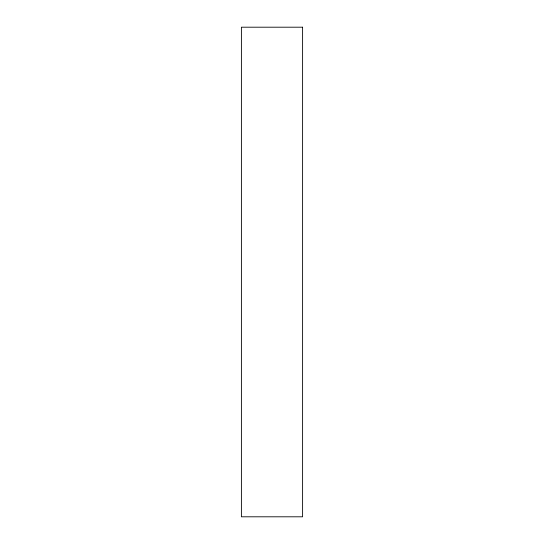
<?xml version="1.0" encoding="UTF-8"?>
<svg xmlns="http://www.w3.org/2000/svg" width="544" height="544" viewBox="0 0 544 544"><rect width="100%" height="100%" fill="white"/><g stroke="black" fill="none" stroke-linecap="round" stroke-linejoin="round"><path stroke-width="0.82" d="M302.6 27.2L241.4 27.2L241.4 516.8L302.6 516.8L302.6 27.2"/></g></svg>
